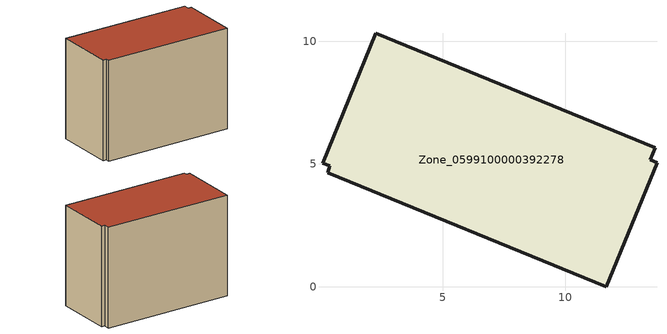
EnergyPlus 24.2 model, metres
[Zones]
Zone_0599100000392278
 floor ground (C_G): 0.11,5.04 2.27,10.32 13.65,5.66 13.46,5.17 13.73,5.05 11.66,0 0.32,4.64 0.41,4.93 z0
 wall outside (C_F): 11.66,0 13.73,5.05 13.46,5.17 13.65,5.66 2.27,10.32 0.11,5.04 0.41,4.93 0.32,4.64 11.66,0 z0:9.39
 roof outside (C_R): 13.65,5.66 2.27,10.32 0.11,5.04 0.41,4.93 0.32,4.64 11.66,0 13.73,5.05 13.46,5.17 z9.39
[BUILDING]
Pand.0599100000392278: North Axis=0; Terrain=City; Loads Convergence Tolerance Value=0.04; Temperature Convergence Tolerance Value=0.4; Solar Distribution=FullExterior; Maximum Number of Warmup Days=25; Minimum Number of Warmup Days=1
[Site:Location]
Rotterdam.The.Hague.AP_ZH_NLD Design_Conditions: Latitude=51.96; Longitude=4.45; Time Zone=1; Elevation=-4.5
[SITE:GROUNDTEMPERATURE:BUILDINGSURFACE]
18, 18, 18, 18, 18, 18, 18, 18, 18, 18, 18, 18
[MATERIAL] Thermal Absorptance=0.9; Solar Absorptance=0.7; Visible Absorptance=0.7
Name | Roughness | Thickness | Conductivity | Density | Specific Heat
G.TI.1992-2005 | MediumSmooth | 0.15 | 0.06 | 540 | 1210
F.TI.1992-2005 | Rough | 0.3 | 0.12 | 1920 | 840
R.TI.1992-2005 | MediumRough | 0.2 | 0.08 | 1500 | 1000
[CONSTRUCTION]
C_G: G.TI.1992-2005
C_F: F.TI.1992-2005
C_R: R.TI.1992-2005
[ZONE]
Zone_0599100000392278: Type=1; Multiplier=1; Ceiling Height=Autocalculate; Volume=Autocalculate; Floor Area=autocalculate; Part of Total Floor Area=Yes
[ZONEINFILTRATION:DESIGNFLOWRATE]
Infil_Zone_0599100000392278: Zone or ZoneList or Space or SpaceList=Zone_0599100000392278; Schedule=AlwaysOn; Design Flow Rate Calculation Method=Flow/Area; Flow Rate per Floor Area=0.0015; Constant Term Coefficient=1; Temperature Term Coefficient=0; Velocity Term Coefficient=0; Velocity Squared Term Coefficient=0
[HVACTEMPLATE:ZONE:IDEALLOADSAIRSYSTEM]
Zone_0599100000392278: Maximum Heating Supply Air Temperature=50; Minimum Cooling Supply Air Temperature=13; Maximum Heating Supply Air Humidity Ratio=0.0156; Minimum Cooling Supply Air Humidity Ratio=0.0077; Heating Limit=NoLimit; Cooling Limit=NoLimit; Dehumidification Control Type=ConstantSensibleHeatRatio; Cooling Sensible Heat Ratio=0.7; Dehumidification Setpoint=60; Humidification Control Type=None; Humidification Setpoint=30; Outdoor Air Method=None; Outdoor Air Flow Rate per Person=0.00944; Outdoor Air Flow Rate per Zone Floor Area=0; Outdoor Air Flow Rate per Zone=0; Demand Controlled Ventilation Type=None; Outdoor Air Economizer Type=NoEconomizer; Heat Recovery Type=None; Sensible Heat Recovery Effectiveness=0.7; Latent Heat Recovery Effectiveness=0.65
[ZONECONTROL:THERMOSTAT]
ThermostatControl_Zone_0599100000392278: Zone or ZoneList=Zone_0599100000392278; Control Type Schedule=DualSetpointControlType; Control 1=Thermostat_Zone_0599100000392278; Temperature Difference Between Cutout And Setpoint=0
[THERMOSTATSETPOINT:DUALSETPOINT]
Thermostat_Zone_0599100000392278: Heating Setpoint Temperature Schedule=HeatingSetpoint_Zone_0599100000392278; Cooling Setpoint Temperature Schedule=CoolingSetpoint_Zone_0599100000392278
[SCHEDULE:COMPACT]
HeatingSetpoint_Zone_0599100000392278: Through: 12/31, For: AllDays, Until: 24:00, 21
CoolingSetpoint_Zone_0599100000392278: Through: 12/31, For: AllDays, Until: 24:00, 24
DualSetpointControlType: Through: 12/31, For: AllDays, Until: 24:00, 4
AlwaysOn: Through: 12/31, For: AllDays, Until: 24:00, 1
